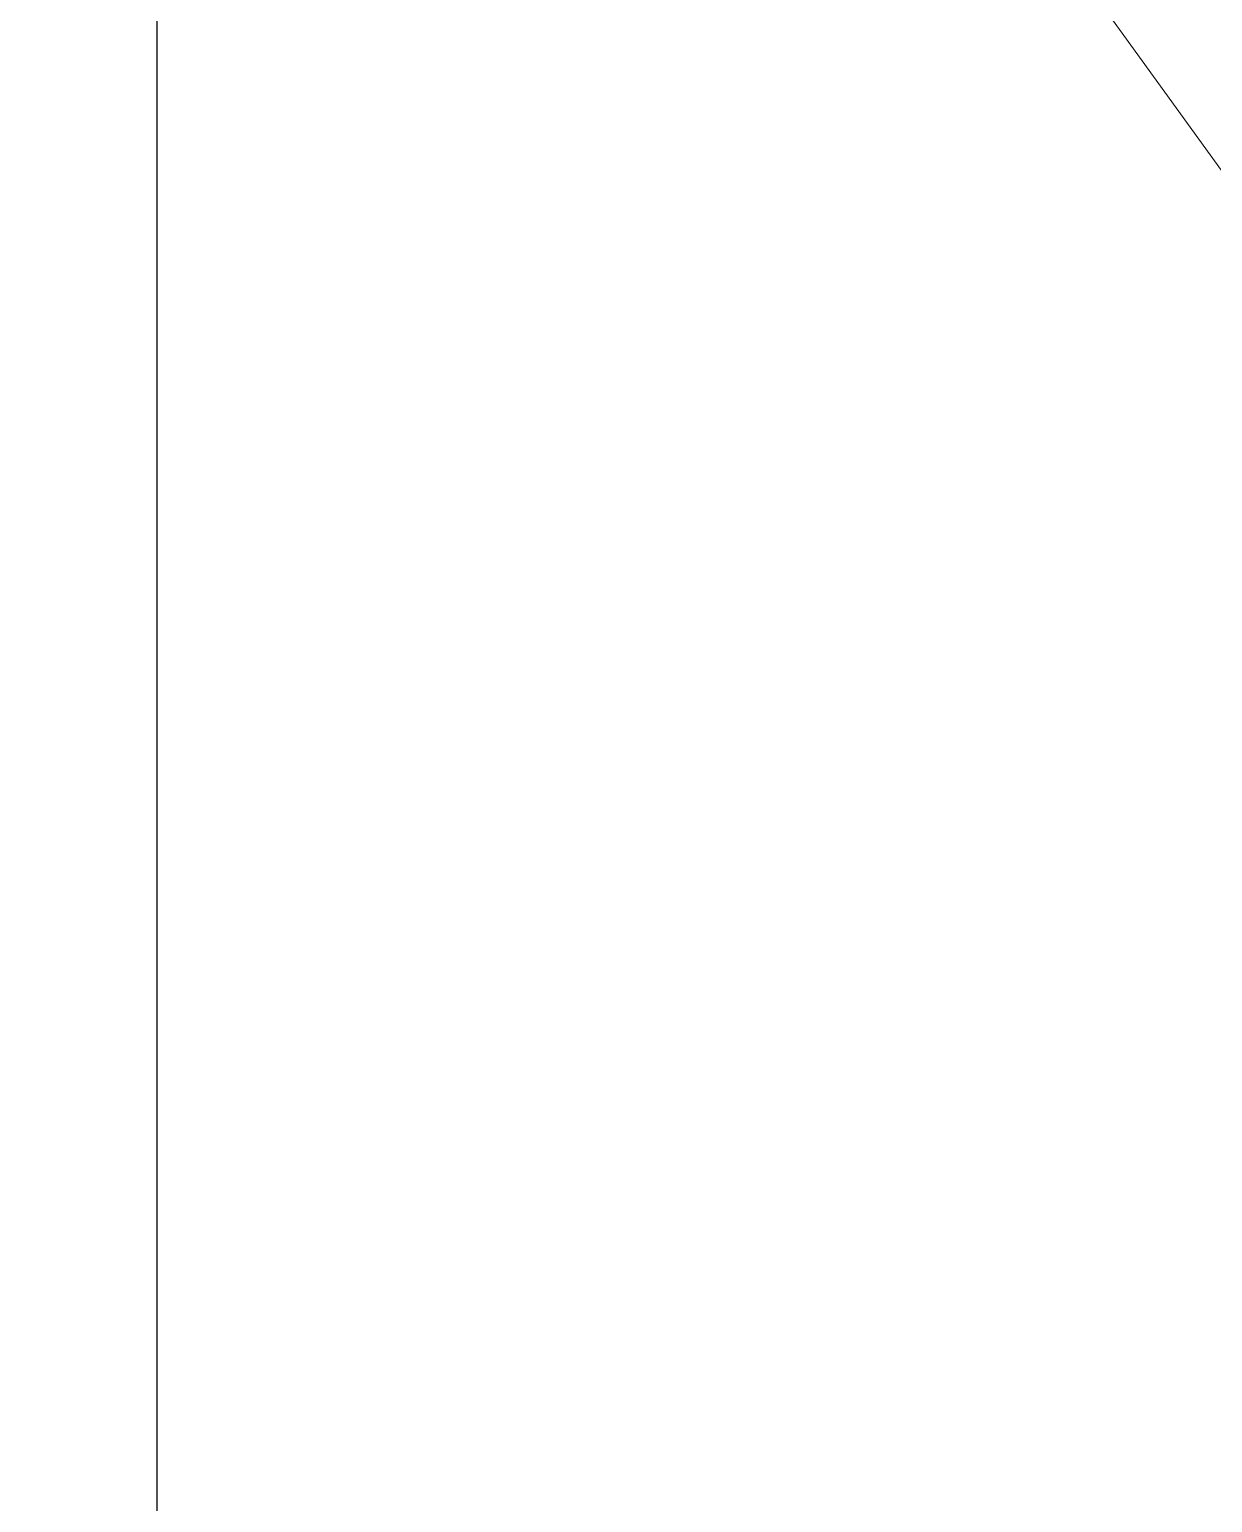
# Model space of a CAD drawing. Header units: metres. Extents: x 319070 to 324072, y 7409258 to 7428295.
# Drawn here: x 320416.23524 to 320416.26464, y 7410258.2256 to 7410258.26221 of the extents above; entities that cross this region are included whole.
import ezdxf

# ---------------------------------------------------------------- set-up
doc = ezdxf.new("R2010")
doc.units = ezdxf.units.M
doc.header["$LTSCALE"] = 1000
doc.layers.add('ACAD-Trecho Total_BASE ESTAÇÕES_2021.04.13$0$_  ARQ-AUX-001', color=1, linetype='Continuous', lineweight=5)
doc.layers.add('F-HATCH-REMAN-CPTM', color=50, linetype='Continuous')

# ---------------------------------------------------------------- blocks, each defined once
blk = doc.blocks.new('ACAD-Trecho Total_BASE ESTAÇÕES_2021.04.13$0$estação_perus')
at = {"layer": 'ACAD-Trecho Total_BASE ESTAÇÕES_2021.04.13$0$_  ARQ-AUX-001'}
blk.add_line((34.03460923093371, -54.57314609922469), (33.14400556514738, -53.34015538170934), dxfattribs=at)
blk = doc.blocks.new('ACAD-Trecho Total_BASE ESTAÇÕES_2021.04.13')
blk.add_blockref('ACAD-Trecho Total_BASE ESTAÇÕES_2021.04.13$0$estação_perus', (320382.8030367396, 7410312.038864481))

msp = doc.modelspace()

# ---------------------------------------------------------------- hatches: boundary and pattern name
at = {"layer": 'F-HATCH-REMAN-CPTM'}
h = msp.add_hatch(dxfattribs=at)
h.set_pattern_fill('ANSI31', color=256, scale=0.5, angle=45)
h.set_pattern_definition([(90, (0, 0), (-1.5875, 3.33066907387547e-16), [])])
h.paths.add_polyline_path([(320399.8598253164, 7410268.595417039), (320411.1123020173, 7410265.285554373), (320439.3888443992, 7410227.186052681), (320450.979115965, 7410232.350855771), (320467.0792078653, 7410212.00190438), (320445.7136132499, 7410195.641054549), (320434.0553627813, 7410208.504266589), (320417.9478785311, 7410226.27657178), (320409.0890945804, 7410236.050972894), (320405.3020943268, 7410240.885205997), (320416.5505417415, 7410245.098610547)])

# ---------------------------------------------------------------- block references
msp.add_blockref('ACAD-Trecho Total_BASE ESTAÇÕES_2021.04.13', (0, 0))

doc.saveas('drawing.dxf')
